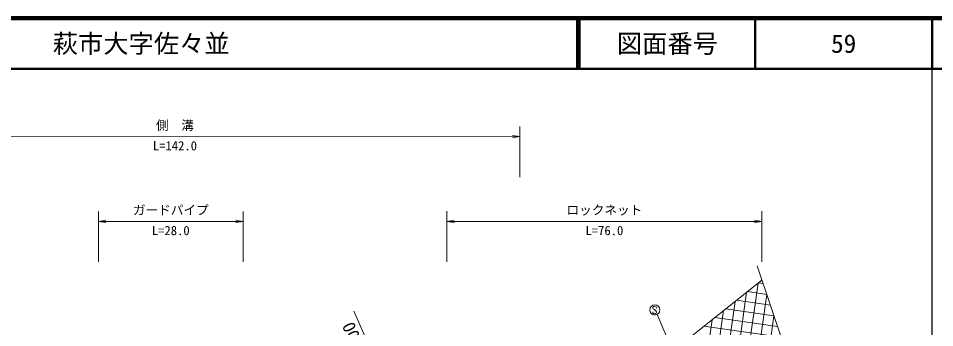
# Model space of a CAD drawing. Units: millimetres, scale not verified. Extents: x 40000 to 680000, y 20000 to 380000.
# Drawn here: x 398218 to 579500, y 318784 to 380000 of the extents above; entities that cross this region are included whole.
import ezdxf
from ezdxf.enums import TextEntityAlignment as Align

# ---------------------------------------------------------------- set-up
doc = ezdxf.new("R2010")
doc.units = ezdxf.units.MM
doc.header["$LTSCALE"] = 1000
for name, color, linetype, lineweight in [('M-BGD', 7, 'Continuous', 13), ('M-BMK-SRVR', 3, 'Continuous', 13), ('M-STR-HTXT', 7, 'Continuous', 13), ('M-STR-STR3', 7, 'Continuous', 13), ('M-STR-STRC', 7, 'Continuous', 13), ('M-TTL', 2, 'Continuous', 140), ('M-TTL-BAND', 7, 'Continuous', 25), ('M-TTL-LINE', 7, 'Continuous', 50)]:
    doc.layers.add(name, color=color, linetype=linetype, lineweight=lineweight)
doc.layers.add('M-TTL-TXT', color=7, linetype='Continuous')
doc.styles.add('ＭＳ ゴシック', font='')
doc.styles.get('ＭＳ ゴシック').set_extended_font_data('MS Gothic')

# ---------------------------------------------------------------- blocks, each defined once
blk = doc.blocks.new('open_arrow')
at = {"color": 0, "linetype": 'Continuous', "lineweight": -2}
blk.add_lwpolyline([(7.5, 1.25), (0, 0), (7.5, -1.25)], dxfattribs=at)

msp = doc.modelspace()

# ---------------------------------------------------------------- linework, layer by layer
at = {"layer": 'M-BGD'}
for p, q in [((500035, 292275), (545335, 328184)), ((544582, 327587), (540504, 299040)), ((544639, 327633), (545564, 327501)), ((542303, 325781), (538356, 298146)), ((542480, 325921), (546276, 325378)), ((546283, 325357), (542652, 299935)), ((540025, 323975), (536208, 297252)), ((540320, 324209), (546989, 323256)), ((537747, 322169), (534060, 296357)), ((538161, 322497), (547701, 321134)), ((547701, 321135), (544800, 300829)), ((535469, 320363), (531912, 295463)), ((533842, 319073), (549126, 316890)), ((536001, 320785), (548413, 319012))]:
    msp.add_line(p, q, dxfattribs=at)
at = {"layer": 'M-BMK-SRVR'}
msp.add_line((544377, 331036), (554568, 300678), dxfattribs=at)
at = {"layer": 'M-STR-HTXT'}
msp.add_line((464591, 322074), (487394, 270112), dxfattribs=at)
at = {"layer": 'M-STR-STR3'}
for p, q in [((497442, 348582), (497442, 358582)), ((360980, 356580), (497442, 356582)), ((414073, 331806), (414073, 341806)), ((442690, 331806), (442690, 341806)), ((483007, 331807), (483007, 341807)), ((545334, 331808), (545334, 341808)), ((442690, 339806), (414073, 339806)), ((483007, 339807), (545334, 339808))]:
    msp.add_line(p, q, dxfattribs=at)
at = {"layer": 'M-STR-STRC'}
for p, q in [((523854, 322988), (523730, 322803)), ((523730, 322803), (523733, 322672)), ((524046, 323053), (523854, 322988)), ((524167, 323051), (524046, 323053)), ((524417, 322932), (524167, 323051)), ((524481, 322801), (524417, 322932)), ((524481, 322672), (524481, 322801)), ((523733, 321824), (523730, 321945)), ((523733, 322672), (523796, 322543)), ((523772, 321721), (523733, 321824)), ((523857, 321610), (523772, 321721)), ((523796, 322543), (524051, 322361)), ((524044, 321550), (523857, 321610)), ((524178, 321550), (524044, 321550)), ((524051, 322361), (524180, 322229)), ((524278, 321579), (524178, 321550)), ((524180, 322229), (524360, 322113)), ((524420, 321671), (524278, 321579)), ((524360, 322113), (524486, 321913)), ((524481, 321803), (524420, 321671)), ((524486, 321913), (524481, 321803)), ((535019, 296757), (524627, 321419))]:
    msp.add_line(p, q, dxfattribs=at)
msp.add_circle((524137, 322291), 1000, dxfattribs=at)
at = {"layer": 'M-TTL'}
msp.add_line((680000, 380000), (40000, 380000), dxfattribs=at)
at = {"layer": 'M-TTL-BAND'}
msp.add_line((579000, 20000), (579000, 370000), dxfattribs=at)
at = {"layer": 'M-TTL-LINE'}
for p, q in [((508747, 380000), (508747, 370000)), ((509247, 380000), (509247, 370000)), ((543997, 380000), (543997, 370000)), ((579000, 380000), (579000, 370000)), ((40000, 370000), (680000, 370000))]:
    msp.add_line(p, q, dxfattribs=at)

# ---------------------------------------------------------------- block references
at = {"layer": 'M-STR-STR3', "xscale": 193, "yscale": 193, "rotation": 180}
for p in [(497442, 356582), (442690, 339806), (545334, 339808)]:
    msp.add_blockref('open_arrow', p, dxfattribs=at)
at = {"layer": 'M-STR-STR3', "xscale": 193, "yscale": 193}
for p in [(414073, 339806), (483007, 339807)]:
    msp.add_blockref('open_arrow', p, dxfattribs=at)

# ---------------------------------------------------------------- texts
at = {"layer": 'M-STR-HTXT', "style": 'ＭＳ ゴシック'}
msp.add_text('R=200', height=2566, rotation=114.574, dxfattribs=at).set_placement((466916, 311727), align=Align.MIDDLE_LEFT)
at = {"layer": 'M-STR-STR3', "style": 'ＭＳ ゴシック'}
for s, p in [('側\u3000溝', (425461, 357377)), ('L=142.0', (424836, 353318)), ('ガードパイプ', (420881, 340602)), ('ロックネット', (506671, 340604)), ('L=28.0', (424632, 336543)), ('L=76.0', (510421, 336545))]:
    msp.add_text(s, height=1833, rotation=0.001, dxfattribs=at).set_placement(p, align=Align.BOTTOM_LEFT)
at = {"layer": 'M-TTL-TXT', "style": 'ＭＳ ゴシック'}
msp.add_text('萩市大字佐々並', height=3666, dxfattribs=at).set_placement((405024, 375000), align=Align.MIDDLE_LEFT)
for s, p in [('図面番号', (526622, 375000)), ('59', (561497, 375000))]:
    msp.add_text(s, height=3666, dxfattribs=at).set_placement(p, align=Align.MIDDLE_CENTER)

doc.saveas('drawing.dxf')
